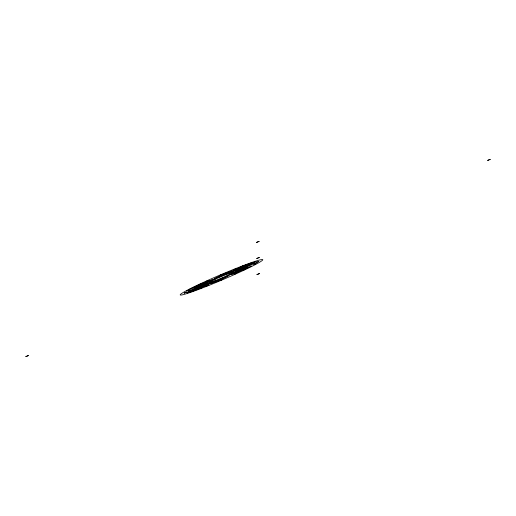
<?xml version="1.0" encoding="UTF-8"?>
<svg xmlns="http://www.w3.org/2000/svg" width="516" height="516" viewBox="0 0 516 516"><rect width="100%" height="100%" fill="white"/><g stroke="black" fill="none" stroke-linecap="round" stroke-linejoin="round"><path stroke-width="0.77" d="M186.934 291.011L189.43 289.94L186.96 291.024M206.477 286.006L208.986 284.955L206.516 286.019M234 269.649L236.502 268.578L234.006 269.668M253.517 262.721L256.02 261.651M256.026 261.67L253.543 262.741M256 263.624L253.646 264.637L256.007 263.586M237.328 272.229L239.069 271.481L237.354 272.242M244.41 268.759L246.093 268.004L239.624 271.229L244.623 269.513L243.81 269.933L242.933 270.268L249.376 267.069L244.371 268.765M189.43 291.914L186.979 292.907L189.424 291.914M184.212 293.127L186.715 292.088L184.225 293.114M206.426 281.355L208.928 280.317L206.426 281.355M220.216 275.305L222.719 274.267L220.216 275.305M220.274 280.33L222.777 279.285L220.293 280.317M234.064 274.28L236.567 273.235L234.077 274.267M256.284 262.509L258.787 261.47L256.317 262.483M25.845 356.601L28.354 355.563L25.845 356.601M256.568 242.41L259.077 241.365L256.568 242.41M256.768 258.503L259.277 257.458L256.768 258.503M256.962 274.596L259.477 273.551L256.962 274.596M487.691 160.399L490.2 159.354L487.691 160.399M249.925 266.772L251.666 266.05L249.95 266.746M200.227 284.103L189.624 289.353L202.73 283.213L200.227 284.103M204.368 282.633L193.764 287.883L206.871 281.749L204.368 282.633M209.528 280.801L198.918 286.051L212.031 279.917L209.528 280.801M198.924 286.425L188.314 291.675L200.253 285.954L198.924 286.425M225.447 273.299L214.837 278.55L226.776 272.829L225.447 273.299M213.669 279.337L203.059 284.587L216.172 278.447L213.669 279.337M201.582 285.483L190.972 290.734L202.911 285.013L201.582 285.483M228.104 272.358L217.494 277.608L229.433 271.887L228.104 272.358M204.239 284.535L193.629 289.786L205.568 284.064L204.239 284.535M230.755 271.41L220.151 276.66L232.084 270.939L230.755 271.41M192.158 291.076L189.656 292.314L202.782 287.309L192.158 291.076M196.286 289.031L193.79 290.269L206.916 285.258L196.286 289.031M201.44 286.483L198.944 287.722L212.063 282.71L201.44 286.483M205.568 284.439L203.072 285.671L216.198 280.665L205.568 284.439M229.285 272.7L226.788 273.938L239.914 268.926L229.285 272.7M233.419 270.655L230.916 271.893L244.042 266.882L233.419 270.655M238.566 268.107L236.07 269.346L249.196 264.334L238.566 268.107M242.701 266.062L240.198 267.294L253.324 262.289L242.701 266.062M221.493 278.421L210.87 283.671L222.815 277.95L221.493 278.421M248.035 265.282L237.418 270.539L249.363 264.811L248.035 265.282M224.144 277.479L213.527 282.729L225.473 277.008L224.144 277.479M237.425 270.906L226.814 276.157L239.927 270.016L237.425 270.906M250.692 264.34L240.069 269.597L252.014 263.87L250.692 264.34M226.795 276.537L216.178 281.788L228.124 276.066L226.795 276.537M253.343 263.399L242.726 268.655L254.672 262.928L253.343 263.399M241.559 269.436L230.955 274.686L244.062 268.552L241.559 269.436M200.879 288.567A44.879 2.664 -23.1 0 0 262.786 259.761A44.879 2.664 -23.1 0 0 200.814 283.581A44.879 2.664 -23.1 0 0 200.879 288.567M215.495 280.575A13.055 0.774 -23.1 0 0 233.503 272.196A13.055 0.774 -23.1 0 0 215.475 279.13A13.055 0.774 -23.1 0 0 215.495 280.575"/></g></svg>
